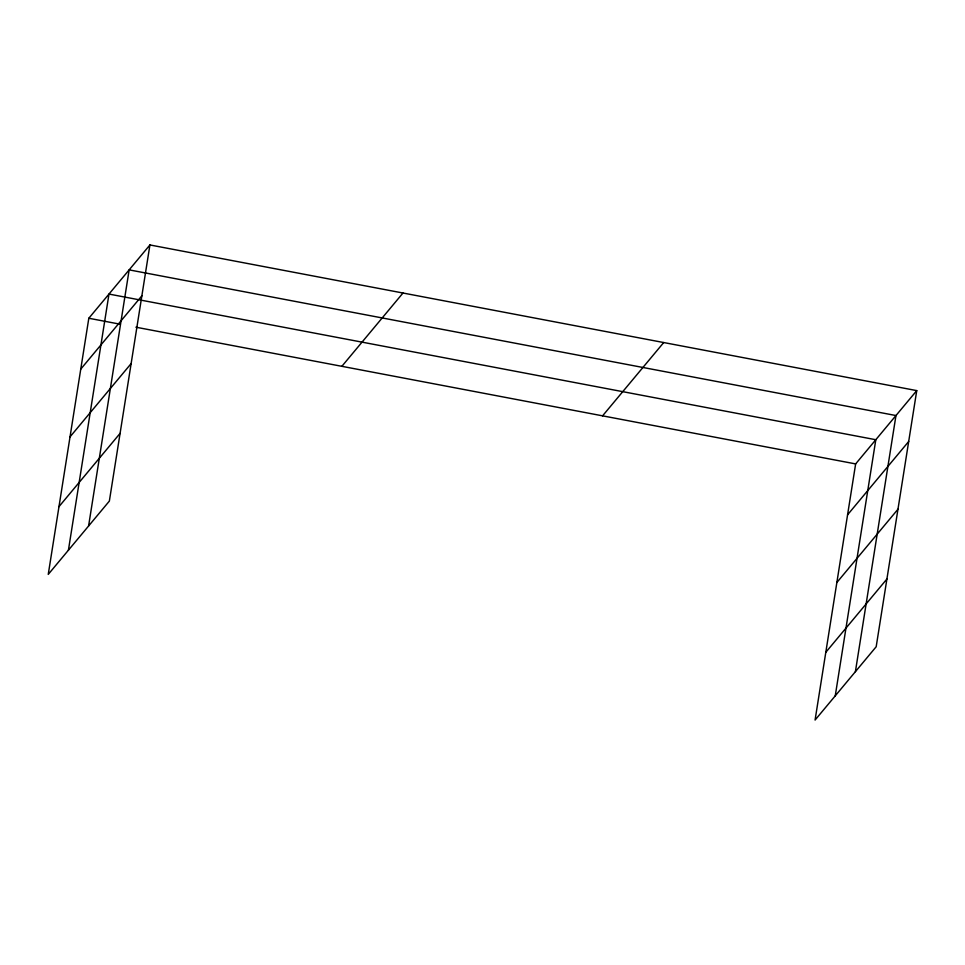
<?xml version="1.0" encoding="UTF-8"?>
<svg xmlns="http://www.w3.org/2000/svg" width="965" height="965" viewBox="0 0 965 965"><rect width="100%" height="100%" fill="white"/><g stroke="black" fill="none" stroke-linecap="round" stroke-linejoin="round"><path stroke-width="1.45" d="M149.925 244.953L88.816 318.257L48.25 574.392L109.359 501.088L149.925 244.953L916.75 390.608L876.184 646.743L815.075 720.047L855.641 463.912L916.75 390.608M68.418 550.195L108.985 294.072L875.81 439.726L835.244 695.861M88.587 526.009L129.153 269.874L895.966 415.541L855.4 671.664M80.758 369.125L141.867 295.821M70.035 436.868L131.144 363.564M58.974 506.649L120.094 433.345M341.863 366.326L402.984 293.022M602.582 415.843L663.703 342.551M847.584 514.791L908.692 441.488M836.848 582.522L897.969 509.218M825.799 652.316L886.907 579.012M88.816 318.257L119.708 324.119M135.896 327.195L855.641 463.912"/></g></svg>
